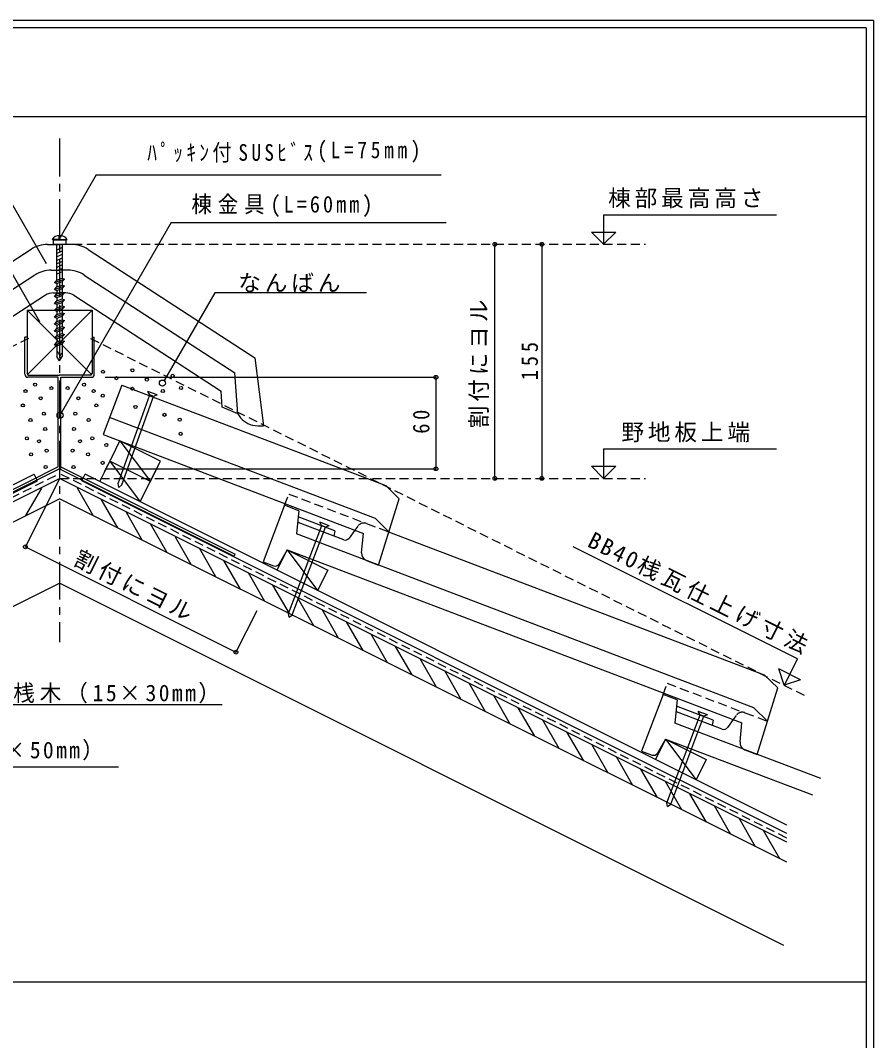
# Model space of a CAD drawing. Units: millimetres, scale not verified. Extents: x -1610 to 380, y -1195 to 1589.
# Drawn here: x -185 to 380, y 914 to 1589 of the extents above; entities that cross this region are included whole.
import ezdxf

# ---------------------------------------------------------------- set-up
doc = ezdxf.new("R2010")
doc.units = ezdxf.units.MM
doc.header["$LTSCALE"] = 5
doc.header["$PDMODE"] = 32
doc.header["$PDSIZE"] = 2.5
doc.linetypes.add('CHAIN1', pattern=[8, 5, -1, 1, -1])
doc.linetypes.add('DASHED1', pattern=[1.8, 1.2, -0.6])
for name, color, linetype in [('4-0', 7, 'Continuous'), ('4-1', 4, 'Continuous'), ('4-2', 7, 'DASHED1'), ('4-3', 6, 'Continuous'), ('4-4', 6, 'DASHED1'), ('4-5', 2, 'Continuous'), ('4-6', 3, 'Continuous'), ('4-7', 7, 'Continuous')]:
    doc.layers.add(name, color=color, linetype=linetype)
doc.styles.add('ＭＳ ゴシック', font='')
doc.styles.get('ＭＳ ゴシック').set_extended_font_data('MS Gothic')

msp = doc.modelspace()

# ---------------------------------------------------------------- linework, layer by layer
at = {"layer": '4-0'}
for p, q in [((379.758, 1588.887), (-1610.242, 1588.887)), ((379.758, 1588.887), (379.758, 238.887)), ((-205.072, 1492.535), (-167.84, 1428.048)), ((-134.774, 1486.64), (-158.672, 1445.247)), ((-134.774, 1486.64), (93.522, 1486.64)), ((201.063, 1460.325), (201.063, 1440.732)), ((201.063, 1460.325), (315.398, 1460.324)), ((-210.144, 1455.384), (-172.266, 1389.777)), ((-85.188, 1455.178), (-157.768, 1329.464)), ((-85.188, 1455.178), (96.971, 1455.178)), ((193.007, 1448.789), (209.12, 1448.789)), ((-158.975, 1443.838), (-163.992, 1443.838)), ((-160.695, 1443.455), (-160.695, 1443.838)), ((-160.695, 1417.087), (-160.695, 1440.732)), ((-157.254, 1438.545), (-160.695, 1436.926)), ((-158.975, 1443.838), (-153.958, 1443.838)), ((-157.254, 1443.455), (-157.254, 1443.838)), ((-157.254, 1440.732), (-157.254, 1418.338)), ((129.122, 1285.864), (129.122, 1440.732)), ((160.238, 1440.732), (160.238, 1285.864)), ((-157.254, 1436.256), (-160.695, 1434.637)), ((-157.254, 1433.968), (-160.695, 1432.348)), ((-157.254, 1431.679), (-160.695, 1430.06)), ((-157.254, 1429.39), (-160.695, 1427.771)), ((-157.254, 1427.101), (-160.695, 1425.483)), ((-157.254, 1424.813), (-160.695, 1423.194)), ((-162.268, 1415.37), (-155.682, 1417.766)), ((-157.254, 1422.524), (-160.695, 1420.906)), ((-157.256, 1416.05), (-155.682, 1417.766)), ((-162.268, 1415.37), (-160.696, 1417.086)), ((-162.268, 1415.37), (-160.696, 1414.797)), ((-162.268, 1410.793), (-155.682, 1413.19)), ((-162.268, 1410.793), (-160.696, 1412.509)), ((-162.268, 1410.793), (-160.696, 1410.221)), ((-160.696, 1414.797), (-157.256, 1416.05)), ((-160.696, 1414.798), (-160.696, 1412.509)), ((-160.696, 1412.509), (-157.256, 1413.761)), ((-160.696, 1410.221), (-157.256, 1411.473)), ((-157.256, 1411.473), (-155.682, 1413.19)), ((-162.268, 1406.216), (-155.682, 1408.614)), ((-162.268, 1406.216), (-160.696, 1407.933)), ((-162.268, 1406.216), (-160.696, 1405.645)), ((-162.268, 1401.64), (-155.683, 1404.037)), ((-160.696, 1410.222), (-160.696, 1407.933)), ((-160.696, 1407.933), (-157.256, 1409.185)), ((-160.696, 1405.645), (-157.256, 1406.897)), ((-160.696, 1405.645), (-160.696, 1403.357)), ((-157.256, 1406.897), (-155.682, 1408.614)), ((-157.256, 1402.321), (-155.683, 1404.037)), ((-56.148, 1408.676), (-89.712, 1350.541)), ((44.158, 1408.676), (-56.148, 1408.676)), ((-180.488, 1397.263), (-137.78, 1354.555)), ((-180.488, 1397.263), (-180.488, 1355.262)), ((-137.488, 1397.263), (-180.195, 1354.555)), ((-162.268, 1401.64), (-160.696, 1403.357)), ((-162.268, 1401.64), (-160.696, 1401.069)), ((-162.268, 1397.064), (-155.683, 1399.461)), ((-162.268, 1397.064), (-160.696, 1398.78)), ((-160.696, 1401.069), (-157.256, 1402.321)), ((-160.696, 1396.491), (-157.256, 1397.744)), ((-157.256, 1397.744), (-155.683, 1399.461)), ((-162.268, 1397.064), (-160.696, 1396.491)), ((-162.268, 1392.488), (-155.683, 1394.884)), ((-162.268, 1392.488), (-160.696, 1394.204)), ((-162.268, 1392.488), (-160.696, 1391.916)), ((-160.696, 1391.916), (-157.256, 1393.168)), ((-157.256, 1393.168), (-155.683, 1394.884)), ((-162.268, 1387.911), (-155.683, 1390.307)), ((-162.268, 1387.911), (-160.696, 1389.627)), ((-162.268, 1387.911), (-160.696, 1387.339)), ((-162.268, 1383.334), (-155.683, 1385.731)), ((-162.268, 1383.334), (-160.696, 1385.05)), ((-160.696, 1387.339), (-157.256, 1388.591)), ((-160.696, 1382.762), (-157.256, 1384.015)), ((-157.256, 1388.591), (-155.683, 1390.307)), ((-157.256, 1384.015), (-155.683, 1385.731)), ((-181.988, 1354.763), (-181.988, 1379.262)), ((-180.488, 1379.262), (-181.988, 1379.262)), ((-162.269, 1378.758), (-155.683, 1381.155)), ((-162.269, 1378.758), (-160.696, 1380.474)), ((-162.269, 1378.758), (-160.696, 1378.186)), ((-162.268, 1383.334), (-160.696, 1382.762)), ((-160.696, 1378.186), (-157.256, 1379.439)), ((-157.256, 1379.439), (-155.683, 1381.155)), ((-157.256, 1379.439), (-157.256, 1377.15)), ((-157.256, 1377.15), (-155.683, 1376.578)), ((-137.487, 1379.262), (-135.986, 1379.262)), ((-135.986, 1354.763), (-135.986, 1379.262)), ((-162.269, 1374.181), (-155.683, 1376.578)), ((-162.269, 1374.181), (-160.696, 1375.898)), ((-162.269, 1374.181), (-160.696, 1373.61)), ((-160.696, 1373.61), (-157.256, 1374.862)), ((-160.696, 1373.61), (-160.696, 1366.597)), ((-157.256, 1374.862), (-155.683, 1376.578)), ((-157.256, 1374.862), (-157.256, 1366.597)), ((-158.975, 1363.739), (-160.696, 1366.597)), ((-158.975, 1363.739), (-157.256, 1366.597)), ((-159.838, 1352.763), (-179.987, 1352.763)), ((-179.488, 1354.263), (-158.987, 1354.263)), ((-159.838, 1293.483), (-159.838, 1352.763)), ((-138.486, 1354.263), (-158.987, 1354.263)), ((-158.136, 1352.763), (-137.986, 1352.763)), ((-158.136, 1292.657), (-158.136, 1352.763)), ((-128.756, 1352.763), (90.13, 1352.763)), ((90.13, 1352.763), (90.13, 1292.231)), ((-94.338, 1341.061), (-100.635, 1343.312)), ((-99.333, 1341.051), (-100.635, 1343.312)), ((-117.713, 1281.597), (-96.785, 1340.14)), ((-96.801, 1340.146), (-99.333, 1341.051)), ((-94.338, 1341.061), (-96.801, 1340.146)), ((201.063, 1305.457), (201.063, 1285.864)), ((201.063, 1305.457), (315.398, 1305.457)), ((-159.838, 1293.483), (-275.183, 1235.81)), ((-158.136, 1292.657), (-274.513, 1234.468)), ((-158.987, 1292.231), (-43.461, 1234.468)), ((-158.136, 1293.483), (-42.79, 1235.81)), ((-128.756, 1292.231), (90.13, 1292.231)), ((193.007, 1293.921), (209.12, 1293.921)), ((-181.254, 1261.314), (-170.774, 1279.465)), ((-136.72, 1261.314), (-147.2, 1279.465)), ((-119.731, 1279.947), (-117.713, 1281.597)), ((-120.487, 1253.198), (-131.377, 1272.059)), ((-104.254, 1245.081), (-114.733, 1263.232)), ((-88.021, 1236.965), (-98.91, 1255.826)), ((19.463, 1254.554), (13.207, 1256.915)), ((14.469, 1254.632), (13.207, 1256.915)), ((-7.462, 1196.457), (14.486, 1254.625)), ((-4.947, 1195.507), (17.001, 1253.677)), ((16.984, 1253.683), (14.469, 1254.632)), ((19.463, 1254.554), (16.984, 1253.683)), ((-71.787, 1228.848), (-82.267, 1246.999)), ((-55.554, 1220.731), (-66.444, 1239.592)), ((-43.461, 1234.468), (-42.79, 1235.81)), ((329.315, 1166.479), (180.897, 1240.688)), ((-39.321, 1212.614), (-50.21, 1231.476)), ((-23.088, 1204.498), (-33.977, 1223.359)), ((-6.854, 1196.381), (-17.744, 1215.243)), ((9.378, 1188.265), (-1.511, 1207.126)), ((-28.545, 1198.292), (-42.233, 1170.916)), ((-6.933, 1193.94), (-7.402, 1196.504)), ((-6.933, 1193.94), (-4.887, 1195.555)), ((25.611, 1180.148), (14.723, 1199.009)), ((41.845, 1172.032), (30.955, 1190.893)), ((58.078, 1163.915), (47.188, 1182.776)), ((74.311, 1155.799), (63.422, 1174.66)), ((90.544, 1147.682), (79.655, 1166.543)), ((329.315, 1166.479), (320.553, 1148.955)), ((106.777, 1139.566), (95.888, 1158.427)), ((331.362, 1152.557), (316.95, 1159.764)), ((123.01, 1131.449), (112.121, 1150.31)), ((139.243, 1123.333), (128.354, 1142.194)), ((-278.246, 1136.274), (-51.346, 1136.274)), ((155.477, 1115.216), (144.588, 1134.077)), ((245.493, 1070.284), (267.44, 1128.454)), ((269.902, 1129.331), (263.646, 1131.692)), ((264.908, 1129.408), (263.646, 1131.692)), ((267.423, 1128.46), (264.908, 1129.408)), ((269.902, 1129.331), (267.423, 1128.46)), ((171.71, 1107.099), (160.82, 1125.96)), ((187.943, 1098.983), (177.054, 1117.843)), ((204.176, 1090.866), (193.287, 1109.727)), ((220.409, 1082.75), (209.52, 1101.611)), ((-340.032, 1094.921), (-120.046, 1094.921)), ((236.642, 1074.633), (225.753, 1093.494)), ((252.876, 1066.516), (241.986, 1085.377)), ((269.108, 1058.4), (258.219, 1077.261)), ((243.447, 1068.67), (245.493, 1070.284)), ((285.342, 1050.283), (274.453, 1069.144)), ((301.575, 1042.166), (290.686, 1061.028)), ((317.809, 1034.05), (306.919, 1052.911))]:
    msp.add_line(p, q, dxfattribs=at)
at = {"layer": '4-0', "color": 2}
for q in [(-1605.242, 1583.887), (374.758, 243.887)]:
    msp.add_line((374.758, 1583.887), q, dxfattribs=at)
at = {"layer": '4-0', "color": 4}
for p, q in [((374.758, 1525.169), (-1605.242, 1525.169)), ((374.758, 952.567), (-1605.242, 952.567))]:
    msp.add_line(p, q, dxfattribs=at)
at = {"layer": '4-0', "linetype": 'CHAIN1'}
msp.add_line((-158.987, 1510.679), (-158.987, 1177.487), dxfattribs=at)
at = {"layer": '4-0'}
for points in [[(-159.476, 1446.49), (-159.476, 1444.693), (-158.519, 1444.693), (-158.519, 1446.461)], [(193.007, 1448.789), (201.063, 1440.732), (209.12, 1448.789)], [(-160.696, 1417.086), (-157.256, 1418.338), (-155.682, 1417.766)], [(-157.256, 1416.05), (-157.256, 1413.761), (-155.682, 1413.19)], [(-157.256, 1411.473), (-157.256, 1409.185), (-155.682, 1408.614)], [(-160.695, 1404.457), (-160.695, 1403.357), (-157.256, 1404.609)], [(-157.256, 1406.897), (-157.256, 1404.609), (-155.683, 1404.037)], [(-180.488, 1397.263), (-137.487, 1397.263), (-137.487, 1355.262)], [(-160.696, 1401.069), (-160.696, 1398.78), (-157.256, 1400.032)], [(-157.256, 1402.321), (-157.256, 1400.032), (-155.683, 1399.461)], [(-157.256, 1397.744), (-157.256, 1395.455), (-155.683, 1394.884)], [(-160.696, 1396.491), (-160.696, 1394.204), (-157.256, 1395.455)], [(-160.696, 1391.916), (-160.696, 1389.627), (-157.256, 1390.879)], [(-157.256, 1393.168), (-157.256, 1390.879), (-155.683, 1390.307)], [(-160.696, 1387.339), (-160.696, 1385.05), (-157.256, 1386.303)], [(-157.256, 1388.591), (-157.256, 1386.303), (-155.683, 1385.731)], [(-157.256, 1384.015), (-157.256, 1381.726), (-155.683, 1381.155)], [(-160.696, 1382.762), (-160.696, 1380.474), (-157.256, 1381.726)], [(-160.696, 1378.186), (-160.696, 1375.898), (-157.256, 1377.15)], [(-119.731, 1279.947), (-120.244, 1282.502), (-99.316, 1341.045)], [(193.007, 1293.921), (201.063, 1285.864), (209.12, 1293.921)], [(-158.987, 1285.864), (-181.615, 1240.608), (-42.233, 1170.916)], [(331.362, 1152.557), (320.553, 1148.955), (316.95, 1159.764)], [(243.447, 1068.67), (242.978, 1071.234), (264.925, 1129.402)]]:
    msp.add_lwpolyline(points, dxfattribs=at)
msp.add_lwpolyline([(-163.269, 1443.455), (-163.269, 1440.732), (-154.711, 1440.732), (-154.711, 1443.455)], close=True, dxfattribs=at)
for centre in [(-90.89, 1348.88), (-158.655, 1327.607)]:
    msp.add_circle(centre, 2.036, dxfattribs=at)
for centre, radius, start, end in [((-158.975, 1440.505), 6.023, 33.59941, 146.40073), ((-164.694, 1365.705), 6.047, 341.0211, 47.17526), ((-156.328, 1366.768), 2.308, 120.37192, 183.02666), ((-179.987, 1354.763), 2, 180, 270), ((-179.488, 1355.262), 1, 180, 270), ((-138.486, 1355.262), 1, 270, 0), ((-137.986, 1354.763), 2, 270, 0)]:
    msp.add_arc(centre, radius, start, end, dxfattribs=at)
at = {"layer": '4-1'}
for p, q in [((-166.925, 1440.614), (-158.987, 1440.614)), ((-151.049, 1440.614), (-158.987, 1440.614)), ((-140.149, 1437.383), (-29.735, 1365.614)), ((-29.735, 1365.614), (-23.987, 1320.614)), ((-124.458, 1299.79), (-119.012, 1310.683)), ((-119.013, 1310.683), (-98.899, 1283.826)), ((-132.44, 1283.826), (-124.458, 1299.79)), ((-129.184, 1290.339), (-124.458, 1299.79)), ((-125.731, 1297.242), (-105.607, 1270.409)), ((-98.898, 1283.826), (-125.731, 1297.242)), ((-98.899, 1283.826), (-94.174, 1293.277)), ((-641.625, 1055.779), (-175.863, 1288.661)), ((-641.625, 1044.545), (-158.987, 1285.864)), ((-641.625, 1050.189), (-173.627, 1284.188)), ((-173.627, 1284.188), (-175.863, 1288.661)), ((322.229, 1045.256), (-158.987, 1285.864)), ((-144.347, 1284.188), (-142.111, 1288.661)), ((322.229, 1050.9), (-144.347, 1284.188)), ((322.229, 1056.49), (-142.111, 1288.661)), ((-105.607, 1270.41), (-97.625, 1286.374)), ((-641.625, 1031.128), (-158.987, 1272.448)), ((322.229, 1031.839), (-158.987, 1272.448)), ((-8.384, 1238.614), (-15.11, 1225.161)), ((-8.384, 1238.614), (18.522, 1225.161)), ((-8.384, 1238.614), (11.796, 1211.708)), ((18.522, 1225.161), (11.796, 1211.708)), ((-638.455, 976.812), (-158.987, 1216.546)), ((320.331, 976.887), (-158.987, 1216.546)), ((242.055, 1113.391), (235.329, 1099.937)), ((242.055, 1113.391), (268.961, 1099.937)), ((242.055, 1113.391), (262.235, 1086.485)), ((268.961, 1099.937), (262.235, 1086.485))]:
    msp.add_line(p, q, dxfattribs=at)
for points in [[(-177.825, 1437.383), (-288.238, 1365.614), (-293.987, 1320.614)], [(-97.626, 1286.374), (-92.179, 1297.267), (-119.012, 1310.683)]]:
    msp.add_lwpolyline(points, dxfattribs=at)
for centre in [(-130.231, 1356.412), (-110.759, 1357.387), (-121.339, 1352.202), (-101.231, 1351.197), (-84.139, 1353.711), (-181.522, 1343.607), (-175.189, 1347.919), (-164.375, 1345.586), (-153.598, 1345.586), (-142.784, 1347.919), (-136.451, 1343.607), (-110.783, 1345.164), (-90.674, 1343.657), (-78.61, 1345.667), (-171.447, 1338.911), (-146.526, 1338.911), (-130.388, 1340.569), (-183.282, 1334.144), (-134.691, 1334.144), (-108.752, 1333.139), (-178.223, 1324.49), (-169.369, 1328.656), (-148.604, 1328.656), (-139.75, 1324.49), (-89.522, 1327.894), (-79.493, 1324.732), (-168.512, 1318.533), (-149.461, 1318.533), (-78.798, 1315.352), (-180.631, 1312.318), (-172.551, 1310.454), (-145.422, 1310.454), (-137.342, 1312.318), (-177.835, 1301.753), (-167.579, 1304.239), (-150.394, 1304.239), (-140.138, 1301.753), (-128.019, 1307.967), (-130.505, 1296.159), (-168.201, 1293.362), (-149.772, 1293.362)]:
    msp.add_circle(centre, 1.018, dxfattribs=at)
for centre, radius, start, end in [((-166.925, 1420.615), 20, 90, 123.0239), ((-151.049, 1420.615), 20, 56.9761, 90), ((-27.863, 1335.623), 14.879, 208.10674, 256.28325), ((-24.936, 1357.594), 36.992, 259.94995, 271.46948)]:
    msp.add_arc(centre, radius, start, end, dxfattribs=at)
at = {"layer": '4-2'}
for p, q in [((-158.987, 1440.732), (228.814, 1440.732)), ((-179.496, 1378.466), (-652.938, 1141.747)), ((-138.477, 1378.466), (334.965, 1141.747)), ((-158.987, 1285.864), (228.814, 1285.864))]:
    msp.add_line(p, q, dxfattribs=at)
at = {"layer": '4-3'}
for p, q in [((-117.809, 1347.627), (-130.233, 1314.949)), ((-117.809, 1347.627), (56.896, 1281.206)), ((50.058, 1259.274), (-125.957, 1326.195)), ((-130.233, 1314.949), (42.2, 1249.392)), ((56.896, 1281.206), (65.865, 1272.433)), ((52.152, 1228.447), (65.865, 1272.433)), ((-0.685, 1264.506), (-1.104, 1260.386)), ((29.06, 1245.223), (-1.039, 1256.667)), ((50.059, 1259.277), (59.028, 1250.503)), ((300.498, 1134.051), (-2.249, 1249.154)), ((23.106, 1251.181), (22.502, 1247.716)), ((36.421, 1251.613), (32.568, 1246.275)), ((40.907, 1236.698), (42.2, 1249.392)), ((58.753, 1250.49), (307.336, 1155.983)), ((-8.384, 1238.614), (-13.617, 1229.387)), ((-8.384, 1238.614), (292.639, 1124.169)), ((-24.263, 1230.705), (-17.303, 1228.059)), ((44.113, 1231.504), (52.152, 1228.447)), ((307.336, 1155.983), (316.305, 1147.21)), ((302.591, 1103.224), (316.305, 1147.21)), ((249.754, 1139.283), (249.335, 1135.163)), ((300.498, 1134.054), (309.468, 1125.28)), ((279.499, 1120), (249.4, 1131.443)), ((344.803, 1087.199), (248.191, 1123.931)), ((273.545, 1125.958), (272.941, 1122.493)), ((286.86, 1126.391), (283.008, 1121.052)), ((291.346, 1111.475), (292.639, 1124.169)), ((242.055, 1113.391), (236.822, 1104.163)), ((242.055, 1113.391), (339.309, 1076.416)), ((226.177, 1105.482), (233.137, 1102.836)), ((294.552, 1106.281), (302.591, 1103.224))]:
    msp.add_line(p, q, dxfattribs=at)
for points in [[(-0.685, 1264.506), (-10.057, 1268.069), (-24.263, 1230.705)], [(23.106, 1251.181), (-1.104, 1260.386), (-2.249, 1249.154)], [(249.754, 1139.283), (240.382, 1142.846), (226.177, 1105.482)], [(273.545, 1125.958), (249.335, 1135.163), (248.191, 1123.931)]]:
    msp.add_lwpolyline(points, dxfattribs=at)
for centre, radius, start, end in [((30.129, 1248.035), 3.008, 249.18472, 324.18474), ((45.895, 1236.19), 5.013, 174.18349, 249.18349), ((45.895, 1236.19), 5.013, 174.18349, 249.18349), ((-16.234, 1230.871), 3.008, 249.18472, 330.43858), ((-16.234, 1230.871), 3.008, 249.18472, 330.43858), ((280.568, 1122.812), 3.008, 249.18472, 324.18474), ((296.334, 1110.967), 5.013, 174.18349, 249.18349), ((296.334, 1110.967), 5.013, 174.18349, 249.18349), ((234.206, 1105.648), 3.008, 249.18472, 330.43858), ((234.206, 1105.648), 3.008, 249.18472, 330.43858)]:
    msp.add_arc(centre, radius, start, end, dxfattribs=at)
at = {"layer": '4-4'}
for p, q in [((-641.625, 1047.194), (-158.987, 1289.047)), ((322.229, 1047.906), (-158.987, 1289.047)), ((-10.057, 1268.069), (-7.227, 1275.514)), ((-7.227, 1275.514), (40.516, 1257.362)), ((44.189, 1256.027), (58.753, 1250.49)), ((38.342, 1254.275), (36.421, 1251.613)), ((240.382, 1142.846), (243.213, 1150.29)), ((243.213, 1150.29), (290.955, 1132.139)), ((288.781, 1129.052), (286.86, 1126.391)), ((294.628, 1130.804), (309.193, 1125.267))]:
    msp.add_line(p, q, dxfattribs=at)
for centre in [(42.408, 1251.341), (292.847, 1126.118)]:
    msp.add_arc(centre, 5.013, 69.18349, 144.1835, dxfattribs=at)
at = {"layer": '4-6'}
for p, q in [((-175.343, 1420.383), (-274.987, 1355.615)), ((-164.443, 1423.614), (-158.987, 1423.614)), ((-153.531, 1423.614), (-158.987, 1423.614)), ((-142.631, 1420.383), (-42.987, 1355.615)), ((-168.411, 1406.998), (-265.845, 1343.666)), ((-162.96, 1408.615), (-158.987, 1408.615)), ((-155.013, 1408.615), (-158.987, 1408.615)), ((-149.564, 1406.998), (-52.13, 1343.666)), ((-40.986, 1328.614), (-42.987, 1355.615)), ((-51.334, 1332.927), (-52.13, 1343.666)), ((-40.986, 1328.614), (-51.334, 1332.927))]:
    msp.add_line(p, q, dxfattribs=at)
for centre, radius, start, end in [((-164.443, 1403.614), 20, 90, 123.0238), ((-153.531, 1403.614), 20, 56.9762, 90), ((-162.96, 1398.614), 10, 90, 123.02393), ((-155.013, 1398.614), 10, 56.97607, 90)]:
    msp.add_arc(centre, radius, start, end, dxfattribs=at)
at = {"layer": '4-7'}
for p in [(129.122, 1440.732), (160.238, 1440.732), (90.13, 1352.763), (90.13, 1292.231), (129.122, 1285.864), (160.238, 1285.864), (-181.615, 1240.608), (-42.237, 1170.918)]:
    msp.add_point(p, dxfattribs=at)

# ---------------------------------------------------------------- texts
at = {"layer": '4-5', "char_height": 11, "attachment_point": 7, "style": 'ＭＳ ゴシック'}
for s, insert in [('\\T1.35;\\W0.85;ﾊﾟｯｷﾝ付SUSﾋﾞｽ', (-100.901, 1494.79)), ('\\T1.39;\\W0.85;(L=75mm)', (11.6, 1494.79)), ('\\T1.17;棟部最高高さ', (204.05, 1464.627)), ('\\T1.29;\\W0.9;棟金具(L=60mm)', (-71.71, 1458.843)), ('\\T1.17;なんばん', (-40.729, 1409.022)), ('\\T1.17;野地板上端', (212.8, 1309.76)), ('\\T1.23;\\W0.95;ヨコ桟木（15×30mm）', (-224.72, 1136.993)), ('\\T1.22;\\W0.95;タテ桟木（5×50mm）', (-291.64, 1099.223))]:
    msp.add_mtext(s, dxfattribs=dict(at, insert=insert))
for s, insert, rotation in [('\\T1.17;割付にヨル', (125.206, 1318.975), 90), ('\\T1.38;\\W0.9;155', (157.738, 1350.798), 90), ('\\T1.36;\\W0.9;60', (85.956, 1315.424), 90), ('\\T1.21;BB40桟瓦仕上げ寸法', (189.056, 1240.085), 333.435), ('\\T1.17;割付にヨル', (-151.071, 1228.131), 333.435)]:
    msp.add_mtext(s, dxfattribs=dict(at, insert=insert, rotation=rotation))

doc.saveas('drawing.dxf')
